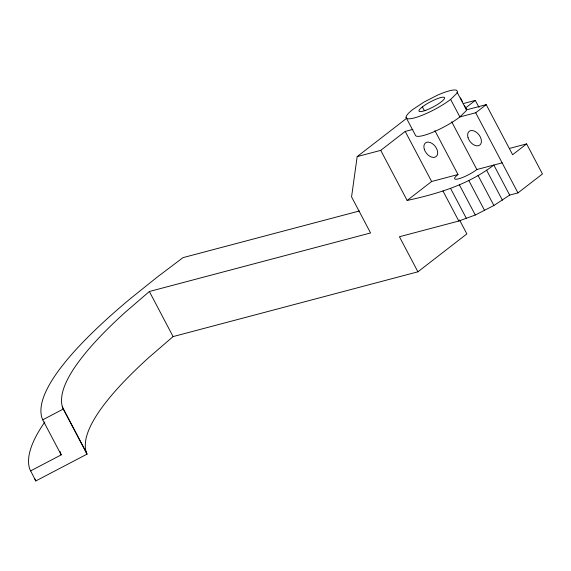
<?xml version="1.0" encoding="UTF-8"?>
<svg xmlns="http://www.w3.org/2000/svg" width="571" height="571" viewBox="0 0 571 571"><rect width="100%" height="100%" fill="white"/><g stroke="black" fill="none" stroke-linecap="round" stroke-linejoin="round"><path stroke-width="0.86" d="M406.131 118.689L357.168 156.597L351.565 196.895L370.579 232.961L149.359 291.495L124.963 312.523A468.241 94.151 -27.8 0 0 85.25 353.313L81.089 358.552A468.241 94.151 -27.8 0 0 62.153 394.118C61.311 399.029 60.94 404.475 63.281 409.05L87.049 454.131L35.766 480.968L29.656 468.884A526.062 105.778 -27.8 0 1 44.852 421.955M450.633 99.411L456.85 93.316L457.478 91.303L456.35 90.182A28.907 5.81 -27.8 0 0 437.5 95.171L424.203 101.952L412.933 109.389A28.907 5.81 -27.8 0 0 414.296 117.94A28.907 5.81 -27.8 0 0 450.633 99.411L459.876 116.948L475.714 112.758L486.207 104.636L512.615 154.727L526.605 143.892L542.45 173.948L517.968 192.905L509.675 195.096L493.901 205.51L475.279 215.003L458.806 221.034L399.429 236.744L417.915 271.81L466.871 233.903L459.477 219.878M417.915 271.81L173.092 336.59L148.731 357.61A468.241 94.151 -27.8 0 0 109.018 398.401L104.857 403.633A468.241 94.151 -27.8 0 0 85.921 439.199C85.086 444.11 84.708 449.555 87.049 454.131M357.168 156.597L380.736 150.366L405.21 131.409L412.847 129.389M479.026 107.434L475.308 100.389L465.708 107.826L466.721 108.833L466.093 110.845L459.876 116.948A28.907 5.81 -27.8 0 1 432.09 132.536A28.907 5.81 -27.8 0 1 415.338 135.034L406.088 117.505M380.736 150.366L407.144 200.457L431.626 181.499L458.013 174.519A14.453 2.905 -27.8 0 0 458.699 178.794A14.453 2.905 -27.8 0 0 476.864 169.53L502.123 162.849M407.144 200.457C437.786 193.869 468.663 184.447 493.829 165.04L509.675 195.096M30.484 470.947L61.211 454.873L42.725 419.813L63.281 409.05M463.374 103.544L475.308 100.389M486.207 104.636L466.4 109.875L457.157 92.345M509.446 148.439L526.605 143.892M359.287 210.999L183.013 257.635L157.546 276.849L130.995 298.133A491.367 98.804 -27.8 0 0 65.851 361.279L61.482 366.775A491.367 98.804 -27.8 0 0 41.947 417.872L42.725 419.813M475.714 112.758L517.968 192.905M460.483 97.912L462.489 101.724M464.501 105.535L465.301 107.062M486.592 170.187L502.444 200.243M451.69 121.787L476.864 169.53M478.055 175.454L493.901 205.51M468.791 180.493L484.636 210.549M422.362 106.898L424.367 110.71M434.902 130.688L458.013 174.519M459.434 184.947L475.279 215.003M450.626 188.53L466.471 218.579M442.96 190.978L458.806 221.034M405.21 131.409L431.626 181.499M62.339 406.916L86.242 452.332M149.359 291.495L173.092 336.59M61.211 454.873L60.44 452.939A491.367 98.804 -27.8 0 1 60.019 451.404M34.938 478.898L35.766 480.968M468.027 137.69A8.672 5.582 52.3 0 0 479.804 145.063A8.672 5.582 52.3 0 0 475.714 131.815A8.672 5.582 52.3 0 0 468.027 137.69M424.296 149.259A8.672 5.582 52.3 0 0 436.073 156.632A8.672 5.582 52.3 0 0 431.983 143.392A8.672 5.582 52.3 0 0 424.296 149.259M425.78 110.296A14.453 2.905 -27.8 0 0 444.631 97.855A14.453 2.905 -27.8 0 0 424.945 105.057A14.453 2.905 -27.8 0 0 425.78 110.296"/></g></svg>
